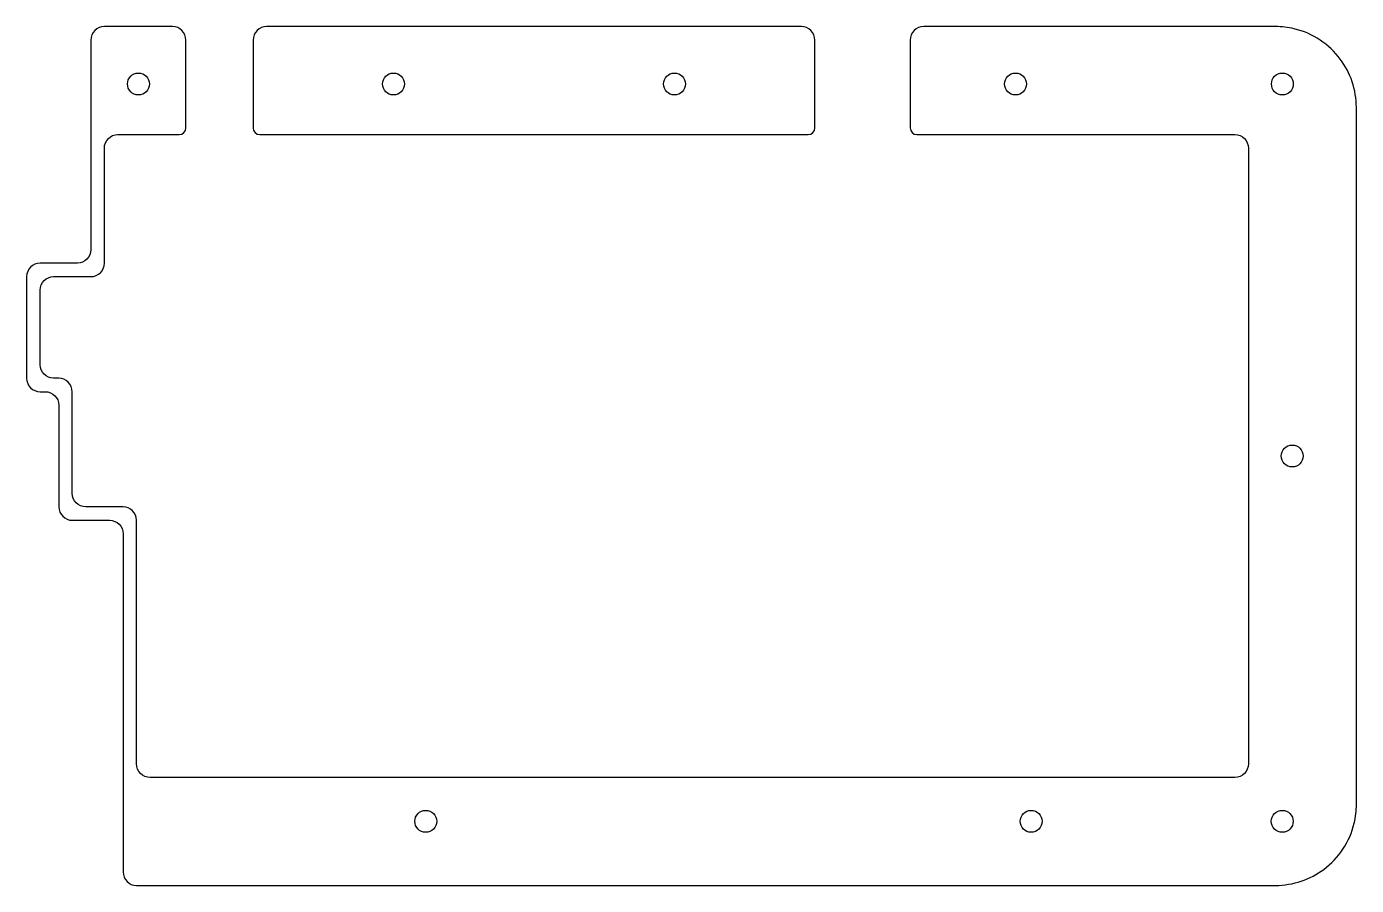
# Model space of a CAD drawing. Header units: millimetres. Extents: x 404 to 601, y -140 to -13.
import ezdxf

# ---------------------------------------------------------------- set-up
doc = ezdxf.new("R2010")
doc.units = ezdxf.units.MM
doc.layers.get('0').update_dxf_attribs({"linetype": 'CONTINUOUS'})

msp = doc.modelspace()

# ---------------------------------------------------------------- linework, layer by layer
for p, q in [((425.88, -12.75), (415.8, -12.75)), ((519.04, -12.75), (439.83, -12.75)), ((589.25, -12.75), (537.16, -12.75)), ((413.8, -14.75), (413.8, -22.75)), ((427.88, -27.75), (427.88, -14.75)), ((437.83, -14.75), (437.83, -27.75)), ((521.04, -27.75), (521.04, -14.75)), ((535.16, -14.75), (535.16, -27.75)), ((413.8, -22.75), (413.8, -30.75)), ((601.25, -128), (601.25, -24.75)), ((417.8, -28.75), (426.88, -28.75)), ((438.83, -28.75), (520.04, -28.75)), ((536.16, -28.75), (583.25, -28.75)), ((413.8, -30.75), (413.8, -45.8)), ((415.8, -47.8), (415.8, -30.75)), ((585.25, -30.75), (585.25, -122)), ((411.8, -47.8), (406.28, -47.8)), ((404.28, -49.8), (404.28, -64.85)), ((408.28, -49.8), (413.8, -49.8)), ((406.28, -62.85), (406.28, -51.8)), ((409.04, -64.85), (408.28, -64.85)), ((406.28, -66.85), (407.04, -66.85)), ((411.04, -81.9), (411.04, -66.85)), ((409.04, -68.85), (409.04, -83.9)), ((418.57, -83.9), (413.04, -83.9)), ((411.04, -85.9), (416.57, -85.9)), ((420.57, -122), (420.57, -85.9)), ((418.57, -87.9), (418.57, -138)), ((583.25, -124), (422.57, -124)), ((420.57, -140), (589.25, -140))]:
    msp.add_line(p, q)
for centre in [(420.84, -21.25), (458.63, -21.25), (500.24, -21.25), (550.76, -21.25), (590.29, -21.25), (591.75, -76.37), (463.4, -130.5), (553.07, -130.5), (590.27, -130.5)]:
    msp.add_circle(centre, 1.62)
for centre, start, end in [((415.8, -14.75), 90, 180), ((425.88, -14.75), 0, 90), ((439.83, -14.75), 90, 180), ((519.04, -14.75), 0, 90), ((537.16, -14.75), 90, 180), ((420.57, -138), 180, 270)]:
    msp.add_arc(centre, 2, start, end)
for points, knots in [([(601.25, -24.75), (601.25, -22.1), (600.36, -19.57), (598.87, -17.57), (597.22, -15.36), (594.82, -13.74), (592.02, -13.07), (591.13, -12.86), (590.2, -12.75), (589.25, -12.75)], [26, 26, 26, 26, 26.405623, 26.405623, 26.405623, 26.855638, 26.855638, 26.855638, 27, 27, 27, 27]), ([(589.25, -140), (591.9, -140), (594.43, -139.11), (596.43, -137.62), (598.64, -135.97), (600.27, -133.57), (600.93, -130.77), (601.14, -129.88), (601.25, -128.94), (601.25, -128)], [24, 24, 24, 24, 24.405623, 24.405623, 24.405623, 24.855638, 24.855638, 24.855638, 25, 25, 25, 25])]:
    msp.add_open_spline(points, degree=3, knots=knots)
for points in [[(415.8, -30.75), (415.8, -29.65), (416.7, -28.75), (417.8, -28.75)], [(426.88, -28.75), (427.43, -28.75), (427.88, -28.3), (427.88, -27.75)], [(437.83, -27.75), (437.83, -28.3), (438.28, -28.75), (438.83, -28.75)], [(520.04, -28.75), (520.6, -28.75), (521.04, -28.3), (521.04, -27.75)], [(535.16, -27.75), (535.16, -28.3), (535.61, -28.75), (536.16, -28.75)], [(583.25, -28.75), (584.36, -28.75), (585.25, -29.64), (585.25, -30.75)], [(413.8, -45.8), (413.8, -46.9), (412.91, -47.8), (411.8, -47.8)], [(406.28, -47.8), (405.17, -47.8), (404.28, -48.7), (404.28, -49.8)], [(413.8, -49.8), (414.91, -49.8), (415.8, -48.9), (415.8, -47.8)], [(406.28, -51.8), (406.28, -50.7), (407.17, -49.8), (408.28, -49.8)], [(408.28, -64.85), (407.17, -64.85), (406.28, -63.95), (406.28, -62.85)], [(404.28, -64.85), (404.28, -65.95), (405.17, -66.85), (406.28, -66.85)], [(411.04, -66.85), (411.04, -65.75), (410.14, -64.85), (409.04, -64.85)], [(407.04, -66.85), (408.14, -66.85), (409.04, -67.75), (409.04, -68.85)], [(413.04, -83.9), (411.94, -83.9), (411.04, -83), (411.04, -81.9)], [(409.04, -83.9), (409.04, -85), (409.94, -85.9), (411.04, -85.9)], [(420.57, -85.9), (420.57, -84.8), (419.67, -83.9), (418.57, -83.9)], [(416.57, -85.9), (417.67, -85.9), (418.57, -86.8), (418.57, -87.9)], [(422.57, -124), (421.46, -124), (420.57, -123.1), (420.57, -122)], [(585.25, -122), (585.25, -123.1), (584.36, -124), (583.25, -124)]]:
    msp.add_open_spline(points, degree=3)

doc.saveas('drawing.dxf')
